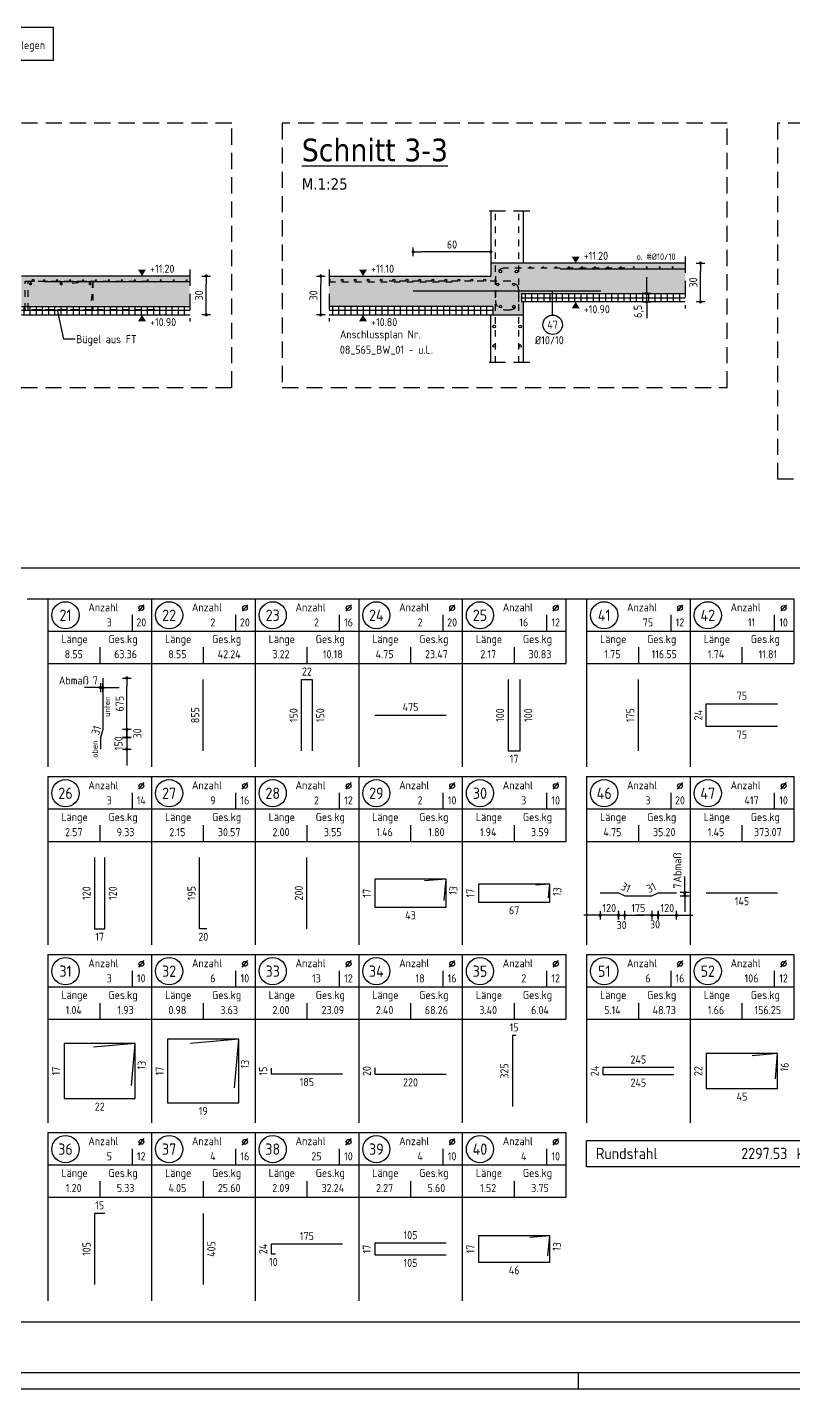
# Model space of a CAD drawing. Extents: x -10 to 101, y -7 to 49.
# Drawn here: x 12.94 to 24.78, y 0 to 21.04 of the extents above; entities that cross this region are included whole.
import ezdxf
from ezdxf.enums import TextEntityAlignment as Align

# ---------------------------------------------------------------- set-up
doc = ezdxf.new("R2010")
doc.units = 0
doc.header["$LTSCALE"] = 0.5
for name, pattern in [('AUSGEZOGEN', [1000.01, 1000, 0.01]), ('DASHED', [0.75, 0.5, -0.25]), ('DOT', [0.175, 0.05, -0.125]), ('HIDDEN2', [0.187, 0.125, -0.062]), ('STRICHLINIE', [0.75, 0.5, -0.25])]:
    doc.linetypes.add(name, pattern=pattern)
for name, color, linetype in [('AFU', 7, 'Continuous'), ('BETON', 7, 'Continuous'), ('DETAIL', 7, 'Continuous'), ('grau_mittel', 7, 'Continuous'), ('Halbfertigteile', 7, 'Continuous'), ('HILFE', 7, 'Continuous'), ('koten', 7, 'Continuous'), ('MASSE', 7, 'Continuous'), ('RAHMEN', 7, 'Continuous'), ('RND', 7, 'Continuous'), ('RND_BILD', 7, 'Continuous'), ('TEXT', 7, 'Continuous')]:
    doc.layers.add(name, color=color, linetype=linetype)
doc.layers.add('NOPLOT', color=7, linetype='Continuous', plot=False)
doc.styles.add('helv', font='tahoma.ttf')
doc.styles.add('txt', font='isocp.shx')
doc.linetypes.add('AFU_50K', pattern='A,0.15,["/",Standard,S=0.2,R=0,X=-0.01,Y=-0.1],0.07,["/",Standard,S=0.2,R=0,X=-0.01,Y=-0.1],0.15', length=0.37)
doc.dimstyles.new('DOT_I', dxfattribs={"dimscale": 0.5, "dimtxt": 0.25, "dimasz": 0.25, "dimexe": 0.1, "dimexo": 0.3, "dimgap": 0.1, "dimtad": 1, "dimdec": 3, "dimzin": 3, "dimtxsty": 'txt', "dimblk": 'DOT', "dimblk1": 'DOT', "dimblk2": 'DOT', "dimsah": 1, "dimcen": 0.1, "dimse1": 1, "dimse2": 1, "dimazin": 0, "dimtfac": 1, "dimtdec": 4, "dimtix": 1, "dimtmove": 2, "dimatfit": 3, "dimfxl": 0, "dimtvp": 1, "dimtolj": 1, "dimtzin": 0, "dimarcsym": 0})

# ---------------------------------------------------------------- blocks, each defined once
blk = doc.blocks.new('DINA0')
at = {"layer": 'RAHMEN', "color": 5}
blk.add_line((2, 0.5), (118.4, 0.5), dxfattribs=at)
at = {"layer": 'RAHMEN', "color": 7}
blk.add_line((42.9, 0.5), (42.9, 0), dxfattribs=at)
at = {"layer": 'RAHMEN'}
blk.add_line((0, 0), (118.9, 0), dxfattribs=at)
blk = doc.blocks.new('DOT')
at = {"layer": 'MASSE', "color": 7, "linetype": 'Continuous'}
for p, q in [((0, 0), (-1, 0)), ((0, 0.54), (0, -0.54))]:
    blk.add_line(p, q, dxfattribs=at)
at = {"layer": 'MASSE', "color": 7, "linetype": 'Continuous', "const_width": 0.2}
blk.add_lwpolyline([(-0.1, 0, 1), (0.1, 0, 1)], format="xyb", close=True, dxfattribs=at)
blk = doc.blocks.new('*D145')
at = {"layer": 'Defpoints', "color": 0, "linetype": 'AUSGEZOGEN', "transparency": 16777216}
for p in [(15.706, 17.196), (15.706, 17.196), (15.706, 16.596)]:
    blk.add_point(p, dxfattribs=at)
at = {"layer": 'MASSE', "color": 0, "linetype": 'AUSGEZOGEN', "lineweight": -2, "transparency": 16777216}
blk.add_line((15.706, 16.721), (15.706, 17.071), dxfattribs=at)
at = {"layer": 'MASSE', "color": 0, "linetype": 'AUSGEZOGEN', "lineweight": -2, "transparency": 16777216, "xscale": 0.125, "yscale": 0.125, "zscale": 0.125}
for p, rotation in [((15.706, 17.196), 90), ((15.706, 16.596), 270)]:
    blk.add_blockref('DOT', p, dxfattribs=dict(at, rotation=rotation))
at = {"layer": 'MASSE', "color": 0, "linetype": 'AUSGEZOGEN', "transparency": 16777216, "insert": (15.594, 16.896), "char_height": 0.125, "attachment_point": 5, "rotation": 90, "style": 'txt'}
blk.add_mtext('\\A1;30', dxfattribs=at)
blk = doc.blocks.new('okrd_u')
at = {"layer": 'koten', "color": 7, "linetype": 'Continuous'}
blk.add_solid([(-0.125, -0.202), (0.125, -0.202), (0, 0)], dxfattribs=at)
at = {"layer": 'koten', "style": 'txt'}
blk.add_attdef('OKRD', (0.25, -0.35), '', height=0.25, dxfattribs=at)
blk = doc.blocks.new('okrd_o')
at = {"layer": 'koten', "color": 7, "linetype": 'Continuous'}
blk.add_solid([(-0.125, 0.202), (0.125, 0.202), (0, 0)], dxfattribs=at)
at = {"layer": 'koten', "style": 'txt'}
blk.add_attdef('OKRD', (0.25, 0.1), '', height=0.25, dxfattribs=at)
blk = doc.blocks.new('*D147')
at = {"layer": 'Defpoints', "color": 0, "linetype": 'AUSGEZOGEN', "transparency": 16777216}
for p in [(17.474, 17.196), (17.474, 17.196), (17.474, 16.596)]:
    blk.add_point(p, dxfattribs=at)
at = {"layer": 'MASSE', "color": 0, "linetype": 'AUSGEZOGEN', "lineweight": -2, "transparency": 16777216}
blk.add_line((17.474, 16.721), (17.474, 17.071), dxfattribs=at)
at = {"layer": 'MASSE', "color": 0, "linetype": 'AUSGEZOGEN', "lineweight": -2, "transparency": 16777216, "xscale": 0.125, "yscale": 0.125, "zscale": 0.125}
for p, rotation in [((17.474, 17.196), 90), ((17.474, 16.596), 270)]:
    blk.add_blockref('DOT', p, dxfattribs=dict(at, rotation=rotation))
at = {"layer": 'MASSE', "color": 0, "linetype": 'AUSGEZOGEN', "transparency": 16777216, "insert": (17.361, 16.896), "char_height": 0.125, "attachment_point": 5, "rotation": 90, "style": 'txt'}
blk.add_mtext('\\A1;30', dxfattribs=at)
blk = doc.blocks.new('*D148')
at = {"layer": 'Defpoints', "color": 0, "linetype": 'AUSGEZOGEN', "transparency": 16777216}
for p in [(23.338, 17.396), (23.338, 17.396), (23.338, 16.796)]:
    blk.add_point(p, dxfattribs=at)
at = {"layer": 'MASSE', "color": 0, "linetype": 'AUSGEZOGEN', "lineweight": -2, "transparency": 16777216}
blk.add_line((23.338, 16.921), (23.338, 17.271), dxfattribs=at)
at = {"layer": 'MASSE', "color": 0, "linetype": 'AUSGEZOGEN', "lineweight": -2, "transparency": 16777216, "xscale": 0.125, "yscale": 0.125, "zscale": 0.125}
for p, rotation in [((23.338, 17.396), 90), ((23.338, 16.796), 270)]:
    blk.add_blockref('DOT', p, dxfattribs=dict(at, rotation=rotation))
at = {"layer": 'MASSE', "color": 0, "linetype": 'AUSGEZOGEN', "transparency": 16777216, "insert": (23.226, 17.096), "char_height": 0.125, "attachment_point": 5, "rotation": 90, "style": 'txt'}
blk.add_mtext('\\A1;30', dxfattribs=at)
blk = doc.blocks.new('*D159')
at = {"layer": 'Defpoints', "color": 0, "linetype": 'AUSGEZOGEN', "transparency": 16777216}
for p in [(22.507, 16.926), (22.507, 16.926), (22.507, 16.796)]:
    blk.add_point(p, dxfattribs=at)
at = {"layer": 'MASSE', "color": 0, "linetype": 'AUSGEZOGEN', "lineweight": -2, "transparency": 16777216}
for p, q in [((22.507, 17.051), (22.507, 17.176)), ((22.507, 16.796), (22.507, 16.926)), ((22.507, 16.671), (22.507, 16.546))]:
    blk.add_line(p, q, dxfattribs=at)
at = {"layer": 'MASSE', "color": 0, "linetype": 'AUSGEZOGEN', "lineweight": -2, "transparency": 16777216, "xscale": 0.125, "yscale": 0.125, "zscale": 0.125}
for p, rotation in [((22.507, 16.926), 270), ((22.507, 16.796), 90)]:
    blk.add_blockref('DOT', p, dxfattribs=dict(at, rotation=rotation))
at = {"layer": 'MASSE', "color": 0, "linetype": 'AUSGEZOGEN', "transparency": 16777216, "insert": (22.385, 16.649), "char_height": 0.125, "attachment_point": 5, "rotation": 90, "style": 'txt'}
blk.add_mtext('\\A1;6,5', dxfattribs=at)
blk = doc.blocks.new('*D173')
at = {"layer": 'Defpoints', "color": 0, "linetype": 'AUSGEZOGEN', "transparency": 16777216}
for p in [(18.901, 17.57), (18.901, 17.57), (20.101, 17.57)]:
    blk.add_point(p, dxfattribs=at)
at = {"layer": 'MASSE', "color": 0, "linetype": 'AUSGEZOGEN', "lineweight": -2, "transparency": 16777216}
blk.add_line((19.976, 17.57), (19.026, 17.57), dxfattribs=at)
at = {"layer": 'MASSE', "color": 0, "linetype": 'AUSGEZOGEN', "lineweight": -2, "transparency": 16777216, "xscale": 0.125, "yscale": 0.125, "zscale": 0.125, "rotation": 180}
blk.add_blockref('DOT', (18.901, 17.57), dxfattribs=at)
at = {"layer": 'MASSE', "color": 0, "linetype": 'AUSGEZOGEN', "lineweight": -2, "transparency": 16777216, "xscale": 0.125, "yscale": 0.125, "zscale": 0.125}
blk.add_blockref('DOT', (20.101, 17.57), dxfattribs=at)
at = {"layer": 'MASSE', "color": 0, "linetype": 'AUSGEZOGEN', "transparency": 16777216, "insert": (19.501, 17.683), "char_height": 0.125, "attachment_point": 5, "style": 'txt'}
blk.add_mtext('\\A1;60', dxfattribs=at)
blk = doc.blocks.new('RND_HIN')
at = {"layer": 'RND', "color": 7, "linetype": 'Continuous'}
blk.add_circle((0, 0), 0.3, dxfattribs=at)
at = {"layer": 'RND', "color": 7, "linetype": 'Continuous', "style": 'txt'}
blk.add_attdef('POSI', text='', height=0.25, dxfattribs=at).set_placement((0, 0), align=Align.MIDDLE)
blk = doc.blocks.new('RND_LIS2')
at = {"layer": 'RND', "color": 3, "linetype": 'Continuous'}
for p, q in [((0, 0), (0, -5.2)), ((0, 0), (3.2, 0)), ((3.2, 0), (3.2, -2)), ((2.6, -0.503), (2.6, -1)), ((0, -1), (3.2, -1)), ((1.6, -1.503), (1.6, -2)), ((0, -2), (3.2, -2))]:
    blk.add_line(p, q, dxfattribs=at)
at = {"layer": 'RND', "color": 7, "linetype": 'Continuous'}
blk.add_line((2.805, -0.39), (2.973, -0.186), dxfattribs=at)
at = {"layer": 'RND', "color": 1, "linetype": 'Continuous'}
blk.add_circle((0.545, -0.513), 0.42, dxfattribs=at)
at = {"layer": 'RND', "color": 7, "linetype": 'Continuous'}
blk.add_circle((2.889, -0.288), 0.075, dxfattribs=at)
at = {"layer": 'RND', "color": 7, "linetype": 'Continuous', "style": 'txt'}
for s, p in [('Anzahl', (1.249, -0.391)), ('Länge', (0.42, -1.373)), ('Ges.kg', (1.872, -1.373))]:
    blk.add_text(s, height=0.25, dxfattribs=at).set_placement(p)
at = {"layer": 'RND', "color": 1, "linetype": 'Continuous', "style": 'txt'}
blk.add_attdef('POS1', text='', height=0.35, dxfattribs=at).set_placement((0.545, -0.513), align=Align.MIDDLE)
at = {"layer": 'RND', "color": 7, "linetype": 'Continuous', "style": 'txt'}
for tag, p in [('STK1', (1.897, -0.859)), ('DS1', (2.885, -0.859)), ('LANG1', (0.8, -1.841)), ('GEW', (2.4, -1.841))]:
    blk.add_attdef(tag, text='', height=0.25, dxfattribs=at).set_placement(p, align=Align.CENTER)
blk = doc.blocks.new('*D176')
at = {"layer": 'Defpoints', "color": 0, "linetype": 'AUSGEZOGEN', "transparency": 16777216}
for p in [(14.074, 10.835), (14.074, 10.835), (14.111, 10.835)]:
    blk.add_point(p, dxfattribs=at)
at = {"layer": 'MASSE', "color": 0, "linetype": 'AUSGEZOGEN', "lineweight": -2, "transparency": 16777216}
for p, q in [((13.949, 10.835), (13.824, 10.835)), ((14.111, 10.835), (14.074, 10.835)), ((14.236, 10.835), (14.361, 10.835))]:
    blk.add_line(p, q, dxfattribs=at)
at = {"layer": 'MASSE', "color": 0, "linetype": 'AUSGEZOGEN', "lineweight": -2, "transparency": 16777216, "xscale": 0.125, "yscale": 0.125, "zscale": 0.125}
blk.add_blockref('DOT', (14.074, 10.835), dxfattribs=at)
at = {"layer": 'MASSE', "color": 0, "linetype": 'AUSGEZOGEN', "lineweight": -2, "transparency": 16777216, "xscale": 0.125, "yscale": 0.125, "zscale": 0.125, "rotation": 180}
blk.add_blockref('DOT', (14.111, 10.835), dxfattribs=at)
at = {"layer": 'MASSE', "color": 0, "linetype": 'AUSGEZOGEN', "transparency": 16777216, "insert": (13.993, 10.947), "char_height": 0.125, "attachment_point": 5, "style": 'txt'}
blk.add_mtext('\\A1;7', dxfattribs=at)
blk = doc.blocks.new('*D177')
at = {"layer": 'Defpoints', "color": 0, "linetype": 'AUSGEZOGEN', "transparency": 16777216}
for p in [(14.481, 10.984), (14.481, 10.984), (14.481, 10.19)]:
    blk.add_point(p, dxfattribs=at)
at = {"layer": 'MASSE', "color": 0, "linetype": 'AUSGEZOGEN', "lineweight": -2, "transparency": 16777216}
blk.add_line((14.481, 10.315), (14.481, 10.859), dxfattribs=at)
at = {"layer": 'MASSE', "color": 0, "linetype": 'AUSGEZOGEN', "lineweight": -2, "transparency": 16777216, "xscale": 0.125, "yscale": 0.125, "zscale": 0.125}
for p, rotation in [((14.481, 10.984), 90), ((14.481, 10.19), 270)]:
    blk.add_blockref('DOT', p, dxfattribs=dict(at, rotation=rotation))
at = {"layer": 'MASSE', "color": 0, "linetype": 'AUSGEZOGEN', "transparency": 16777216, "insert": (14.368, 10.587), "char_height": 0.125, "attachment_point": 5, "rotation": 90, "style": 'txt'}
blk.add_mtext('\\A1;675', dxfattribs=at)
blk = doc.blocks.new('*D178')
at = {"layer": 'Defpoints', "color": 0, "linetype": 'AUSGEZOGEN', "transparency": 16777216}
for p in [(14.481, 10.19), (14.481, 10.066), (14.481, 10.066)]:
    blk.add_point(p, dxfattribs=at)
at = {"layer": 'MASSE', "color": 0, "linetype": 'AUSGEZOGEN', "lineweight": -2, "transparency": 16777216}
for p, q in [((14.481, 10.315), (14.481, 10.44)), ((14.481, 10.19), (14.481, 10.066)), ((14.481, 9.941), (14.481, 9.816))]:
    blk.add_line(p, q, dxfattribs=at)
at = {"layer": 'MASSE', "color": 0, "linetype": 'AUSGEZOGEN', "lineweight": -2, "transparency": 16777216, "xscale": 0.125, "yscale": 0.125, "zscale": 0.125}
for p, rotation in [((14.481, 10.19), 270), ((14.481, 10.066), 90)]:
    blk.add_blockref('DOT', p, dxfattribs=dict(at, rotation=rotation))
at = {"layer": 'MASSE', "color": 0, "linetype": 'AUSGEZOGEN', "transparency": 16777216, "insert": (14.641, 10.128), "char_height": 0.125, "attachment_point": 5, "rotation": 90, "style": 'txt'}
blk.add_mtext('\\A1;30', dxfattribs=at)
blk = doc.blocks.new('*D179')
at = {"layer": 'Defpoints', "color": 0, "linetype": 'AUSGEZOGEN', "transparency": 16777216}
for p in [(14.481, 10.066), (14.481, 9.884), (14.481, 9.884)]:
    blk.add_point(p, dxfattribs=at)
at = {"layer": 'MASSE', "color": 0, "linetype": 'AUSGEZOGEN', "lineweight": -2, "transparency": 16777216}
for p, q in [((14.481, 10.191), (14.481, 10.316)), ((14.481, 10.066), (14.481, 9.884)), ((14.481, 9.759), (14.481, 9.634))]:
    blk.add_line(p, q, dxfattribs=at)
at = {"layer": 'MASSE', "color": 0, "linetype": 'AUSGEZOGEN', "lineweight": -2, "transparency": 16777216, "xscale": 0.125, "yscale": 0.125, "zscale": 0.125}
for p, rotation in [((14.481, 10.066), 270), ((14.481, 9.884), 90)]:
    blk.add_blockref('DOT', p, dxfattribs=dict(at, rotation=rotation))
at = {"layer": 'MASSE', "color": 0, "linetype": 'AUSGEZOGEN', "transparency": 16777216, "insert": (14.351, 9.975), "char_height": 0.125, "attachment_point": 5, "rotation": 90, "style": 'txt'}
blk.add_mtext('\\A1;150', dxfattribs=at)
blk = doc.blocks.new('*D184')
at = {"layer": 'Defpoints', "color": 0, "linetype": 'AUSGEZOGEN', "transparency": 16777216}
for p in [(21.788, 7.317), (21.788, 7.317), (22.071, 7.317)]:
    blk.add_point(p, dxfattribs=at)
at = {"layer": 'MASSE', "color": 0, "linetype": 'AUSGEZOGEN', "lineweight": -2, "transparency": 16777216}
for p, q in [((21.663, 7.317), (21.538, 7.317)), ((22.071, 7.317), (21.788, 7.317)), ((22.196, 7.317), (22.321, 7.317))]:
    blk.add_line(p, q, dxfattribs=at)
at = {"layer": 'MASSE', "color": 0, "linetype": 'AUSGEZOGEN', "lineweight": -2, "transparency": 16777216, "xscale": 0.125, "yscale": 0.125, "zscale": 0.125}
blk.add_blockref('DOT', (21.788, 7.317), dxfattribs=at)
at = {"layer": 'MASSE', "color": 0, "linetype": 'AUSGEZOGEN', "lineweight": -2, "transparency": 16777216, "xscale": 0.125, "yscale": 0.125, "zscale": 0.125, "rotation": 180}
blk.add_blockref('DOT', (22.071, 7.317), dxfattribs=at)
at = {"layer": 'MASSE', "color": 0, "linetype": 'AUSGEZOGEN', "transparency": 16777216, "insert": (21.93, 7.429), "char_height": 0.125, "attachment_point": 5, "style": 'txt'}
blk.add_mtext('\\A1;120', dxfattribs=at)
blk = doc.blocks.new('*D185')
at = {"layer": 'Defpoints', "color": 0, "linetype": 'AUSGEZOGEN', "transparency": 16777216}
for p in [(22.071, 7.317), (22.168, 7.317), (22.168, 7.317)]:
    blk.add_point(p, dxfattribs=at)
at = {"layer": 'MASSE', "color": 0, "linetype": 'AUSGEZOGEN', "lineweight": -2, "transparency": 16777216}
for p, q in [((21.946, 7.317), (21.821, 7.317)), ((22.071, 7.317), (22.168, 7.317)), ((22.293, 7.317), (22.418, 7.317))]:
    blk.add_line(p, q, dxfattribs=at)
at = {"layer": 'MASSE', "color": 0, "linetype": 'AUSGEZOGEN', "lineweight": -2, "transparency": 16777216, "xscale": 0.125, "yscale": 0.125, "zscale": 0.125}
blk.add_blockref('DOT', (22.071, 7.317), dxfattribs=at)
at = {"layer": 'MASSE', "color": 0, "linetype": 'AUSGEZOGEN', "lineweight": -2, "transparency": 16777216, "xscale": 0.125, "yscale": 0.125, "zscale": 0.125, "rotation": 180}
blk.add_blockref('DOT', (22.168, 7.317), dxfattribs=at)
at = {"layer": 'MASSE', "color": 0, "linetype": 'AUSGEZOGEN', "transparency": 16777216, "insert": (22.12, 7.165), "char_height": 0.125, "attachment_point": 5, "style": 'txt'}
blk.add_mtext('\\A1;30', dxfattribs=at)
blk = doc.blocks.new('*D186')
at = {"layer": 'Defpoints', "color": 0, "linetype": 'AUSGEZOGEN', "transparency": 16777216}
for p in [(22.168, 7.317), (22.588, 7.317), (22.588, 7.317)]:
    blk.add_point(p, dxfattribs=at)
at = {"layer": 'MASSE', "color": 0, "linetype": 'AUSGEZOGEN', "lineweight": -2, "transparency": 16777216}
blk.add_line((22.293, 7.317), (22.463, 7.317), dxfattribs=at)
at = {"layer": 'MASSE', "color": 0, "linetype": 'AUSGEZOGEN', "lineweight": -2, "transparency": 16777216, "xscale": 0.125, "yscale": 0.125, "zscale": 0.125, "rotation": 180}
blk.add_blockref('DOT', (22.168, 7.317), dxfattribs=at)
at = {"layer": 'MASSE', "color": 0, "linetype": 'AUSGEZOGEN', "lineweight": -2, "transparency": 16777216, "xscale": 0.125, "yscale": 0.125, "zscale": 0.125}
blk.add_blockref('DOT', (22.588, 7.317), dxfattribs=at)
at = {"layer": 'MASSE', "color": 0, "linetype": 'AUSGEZOGEN', "transparency": 16777216, "insert": (22.378, 7.429), "char_height": 0.125, "attachment_point": 5, "style": 'txt'}
blk.add_mtext('\\A1;175', dxfattribs=at)
blk = doc.blocks.new('*D187')
at = {"layer": 'Defpoints', "color": 0, "linetype": 'AUSGEZOGEN', "transparency": 16777216}
for p in [(22.588, 7.317), (22.684, 7.317), (22.684, 7.317)]:
    blk.add_point(p, dxfattribs=at)
at = {"layer": 'MASSE', "color": 0, "linetype": 'AUSGEZOGEN', "lineweight": -2, "transparency": 16777216}
for p, q in [((22.463, 7.317), (22.338, 7.317)), ((22.588, 7.317), (22.684, 7.317)), ((22.809, 7.317), (22.934, 7.317))]:
    blk.add_line(p, q, dxfattribs=at)
at = {"layer": 'MASSE', "color": 0, "linetype": 'AUSGEZOGEN', "lineweight": -2, "transparency": 16777216, "xscale": 0.125, "yscale": 0.125, "zscale": 0.125}
blk.add_blockref('DOT', (22.588, 7.317), dxfattribs=at)
at = {"layer": 'MASSE', "color": 0, "linetype": 'AUSGEZOGEN', "lineweight": -2, "transparency": 16777216, "xscale": 0.125, "yscale": 0.125, "zscale": 0.125, "rotation": 180}
blk.add_blockref('DOT', (22.684, 7.317), dxfattribs=at)
at = {"layer": 'MASSE', "color": 0, "linetype": 'AUSGEZOGEN', "transparency": 16777216, "insert": (22.636, 7.177), "char_height": 0.125, "attachment_point": 5, "style": 'txt'}
blk.add_mtext('\\A1;30', dxfattribs=at)
blk = doc.blocks.new('*D188')
at = {"layer": 'Defpoints', "color": 0, "linetype": 'AUSGEZOGEN', "transparency": 16777216}
for p in [(22.684, 7.317), (22.968, 7.317), (22.968, 7.317)]:
    blk.add_point(p, dxfattribs=at)
at = {"layer": 'MASSE', "color": 0, "linetype": 'AUSGEZOGEN', "lineweight": -2, "transparency": 16777216}
for p, q in [((22.559, 7.317), (22.434, 7.317)), ((22.684, 7.317), (22.968, 7.317)), ((23.093, 7.317), (23.218, 7.317))]:
    blk.add_line(p, q, dxfattribs=at)
at = {"layer": 'MASSE', "color": 0, "linetype": 'AUSGEZOGEN', "lineweight": -2, "transparency": 16777216, "xscale": 0.125, "yscale": 0.125, "zscale": 0.125}
blk.add_blockref('DOT', (22.684, 7.317), dxfattribs=at)
at = {"layer": 'MASSE', "color": 0, "linetype": 'AUSGEZOGEN', "lineweight": -2, "transparency": 16777216, "xscale": 0.125, "yscale": 0.125, "zscale": 0.125, "rotation": 180}
blk.add_blockref('DOT', (22.968, 7.317), dxfattribs=at)
at = {"layer": 'MASSE', "color": 0, "linetype": 'AUSGEZOGEN', "transparency": 16777216, "insert": (22.826, 7.429), "char_height": 0.125, "attachment_point": 5, "style": 'txt'}
blk.add_mtext('\\A1;120', dxfattribs=at)
blk = doc.blocks.new('*D189')
at = {"layer": 'Defpoints', "color": 0, "linetype": 'AUSGEZOGEN', "transparency": 16777216}
for p in [(23.094, 7.667), (23.094, 7.619), (23.094, 7.619)]:
    blk.add_point(p, dxfattribs=at)
at = {"layer": 'MASSE', "color": 0, "linetype": 'AUSGEZOGEN', "lineweight": -2, "transparency": 16777216}
for p, q in [((23.094, 7.792), (23.094, 7.917)), ((23.094, 7.667), (23.094, 7.619)), ((23.094, 7.494), (23.094, 7.369))]:
    blk.add_line(p, q, dxfattribs=at)
at = {"layer": 'MASSE', "color": 0, "linetype": 'AUSGEZOGEN', "lineweight": -2, "transparency": 16777216, "xscale": 0.125, "yscale": 0.125, "zscale": 0.125}
for p, rotation in [((23.094, 7.667), 270), ((23.094, 7.619), 90)]:
    blk.add_blockref('DOT', p, dxfattribs=dict(at, rotation=rotation))
at = {"layer": 'MASSE', "color": 0, "linetype": 'AUSGEZOGEN', "transparency": 16777216, "insert": (22.982, 7.768), "char_height": 0.125, "attachment_point": 5, "rotation": 90, "style": 'txt'}
blk.add_mtext('\\A1;7', dxfattribs=at)
blk = doc.blocks.new('RND_SUM')
at = {"layer": 'RND', "color": 5, "linetype": 'Continuous'}
for p, q in [((0, 0), (0, 0.8)), ((11, 0.8), (0, 0.8)), ((11, 0.8), (11, 0)), ((11, 0), (0, 0))]:
    blk.add_line(p, q, dxfattribs=at)
at = {"layer": 'RND', "color": 1, "linetype": 'Continuous', "style": 'txt'}
for s, p in [('Rundstahl', (0.292, 0.235)), ('kg', (6.483, 0.235))]:
    blk.add_text(s, height=0.35, dxfattribs=at).set_placement(p)
blk.add_text('x liefern', height=0.35, dxfattribs=at).set_placement((10.784, 0.235), align=Align.RIGHT)
for tag, p in [('RND-S', (6.203, 0.235)), ('RND-Z', (8.59, 0.235))]:
    blk.add_attdef(tag, text='', height=0.35, dxfattribs=at).set_placement(p, align=Align.RIGHT)

msp = doc.modelspace()

# ---------------------------------------------------------------- hatches: boundary and pattern name
at = {"layer": 'grau_mittel'}
msp.add_hatch(color=61, dxfattribs=at).paths.add_polyline_path([(20.5713, 16.9256), (23.1013, 16.9256), (23.1013, 17.3956), (20.1013, 17.3956), (20.1013, 17.1956), (17.6013, 17.1956), (17.6013, 16.7256), (20.1313, 16.7256), (20.1313, 16.5956), (20.6013, 16.5956), (20.6013, 16.7956), (20.5713, 16.7956)])
h = msp.add_hatch(color=61, dxfattribs=at)
h.paths.add_polyline_path([(9.1504, 16.7256), (9.1504, 16.5956), (11.5904, 16.5956), (11.5904, 17.1956), (8.0904, 17.1956), (8.0904, 16.7256)])
h.paths.add_polyline_path([(12.8504, 16.7256), (15.4504, 16.7256), (15.4504, 17.1956), (12.8504, 17.1956)])
at = {"layer": 'Halbfertigteile', "linetype": 'AUSGEZOGEN', "transparency": 33554687}
h = msp.add_hatch(dxfattribs=at)
h.set_pattern_fill('ANSI37', color=171, scale=0.03, angle=135, style=0)
h.set_pattern_definition([(180, (-2.41346, 1e-14), (-7e-18, -0.09525), []), (270, (-2.41346, 1e-14), (0.09525, -2e-17), [])])
h.paths.add_polyline_path([(23.1013, 16.9256), (20.5713, 16.9256), (20.5713, 16.7956), (23.1013, 16.7956)])
h = msp.add_hatch(dxfattribs=at)
h.set_pattern_fill('ANSI37', color=171, scale=0.03, angle=135, style=0)
h.set_pattern_definition([(180, (-6.15648, 1e-14), (-7e-18, -0.09525), []), (270, (-6.15648, 1e-14), (0.09525, -2e-17), [])])
h.paths.add_polyline_path([(15.4504, 16.7256), (12.8504, 16.7256), (12.8504, 16.5956), (15.4504, 16.5956)])
h.paths.add_polyline_path([(9.1504, 16.5956), (9.1504, 16.7256), (8.0904, 16.7256), (8.0904, 16.5956)])
h = msp.add_hatch(dxfattribs=at)
h.set_pattern_fill('ANSI37', color=171, scale=0.03, angle=135, style=0)
h.set_pattern_definition([(180, (9.27609, 1e-14), (-7e-18, -0.09525), []), (270, (9.27609, 1e-14), (0.09525, -2e-17), [])])
h.paths.add_polyline_path([(20.1313, 16.7256), (17.6013, 16.7256), (17.6013, 16.5956), (20.1313, 16.5956)])

# ---------------------------------------------------------------- linework, layer by layer
at = {"layer": 'AFU', "color": 8, "linetype": 'AFU_50K'}
for p, q in [((20.6013, 17.3956), (20.1013, 17.3956)), ((20.1313, 16.5956), (20.6013, 16.5956))]:
    msp.add_line(p, q, dxfattribs=at)
at = {"layer": 'BETON', "color": 6, "linetype": 'AUSGEZOGEN'}
for p, q in [((20.1013, 18.1969), (20.1013, 17.1956)), ((20.6013, 18.1969), (20.6013, 17.3956)), ((23.1013, 17.3956), (20.6013, 17.3956)), ((15.4504, 17.1956), (12.8504, 17.1956)), ((17.6013, 17.1956), (20.1013, 17.1956)), ((20.5713, 16.9256), (23.1013, 16.9256)), ((20.5713, 16.9256), (20.5713, 16.7956)), ((12.8504, 16.7256), (15.4504, 16.7256)), ((20.1313, 16.7256), (17.6013, 16.7256)), ((20.1313, 16.7256), (20.1313, 16.5956)), ((23.1013, 16.7956), (20.5713, 16.7956)), ((20.6013, 16.7956), (20.6013, 15.8594)), ((12.8504, 16.5956), (15.4517, 16.5956)), ((17.6013, 16.5956), (20.1313, 16.5956)), ((20.1013, 15.8594), (20.1013, 16.5956))]:
    msp.add_line(p, q, dxfattribs=at)
at = {"layer": 'DETAIL', "color": 102, "linetype": 'STRICHLINIE'}
for points in [[(7.5973, 19.5574), (7.5973, 15.4739), (16.101, 15.4739), (16.101, 19.5574)], [(16.8781, 19.5574), (16.8781, 15.4739), (23.7486, 15.4739), (23.7486, 19.5574)], [(24.5257, 19.5574), (24.5257, 14.0599), (29.0654, 14.0599), (29.0654, 19.5574)]]:
    msp.add_lwpolyline(points, close=True, dxfattribs=at)
at = {"layer": 'HILFE', "color": 102, "linetype": 'DASHED'}
for p, q in [((20.7013, 18.1969), (20.0013, 18.1969)), ((23.1013, 17.4956), (23.1013, 16.6956)), ((15.4504, 17.2956), (15.4504, 16.4956)), ((17.6013, 17.2956), (17.6013, 16.4956)), ((20.7013, 15.8594), (20.0013, 15.8594))]:
    msp.add_line(p, q, dxfattribs=at)
at = {"layer": 'HILFE', "color": 102, "linetype": 'AUSGEZOGEN'}
for p, q in [((13.5071, 16.2181), (13.406, 16.6756)), ((13.6795, 16.2181), (13.5071, 16.2181))]:
    msp.add_line(p, q, dxfattribs=at)
msp.add_lwpolyline([(10.3965, 21.0408), (13.3417, 21.0408), (13.3417, 20.5247), (10.3965, 20.5247)], close=True, dxfattribs=at)
at = {"layer": 'NOPLOT', "color": 191, "linetype": 'AUSGEZOGEN'}
for p, q in [((12.9414, 12.2098), (13.2597, 12.2098)), ((21.2597, 12.2098), (21.578, 12.2098))]:
    msp.add_line(p, q, dxfattribs=at)
at = {"layer": 'RND', "color": 102, "linetype": 'AUSGEZOGEN'}
msp.add_line((21.0545, 16.5934), (21.0545, 16.9597), dxfattribs=at)
at = {"layer": 'RND', "color": 1, "linetype": 'HIDDEN2'}
for points in [[(20.1713, 15.8594), (20.1713, 18.1969)], [(20.5313, 15.8594), (20.5313, 18.1969)]]:
    msp.add_lwpolyline(points, dxfattribs=at)
at = {"layer": 'RND', "color": 7, "linetype": 'HIDDEN2'}
msp.add_lwpolyline([(22.1713, 17.3156), (20.3113, 17.3156, 0.4142136), (20.1713, 17.1756), (20.1713, 16.8156, 0.4142136), (20.3113, 16.6756), (20.3913, 16.6756, 0.4142136), (20.5313, 16.8156), (20.5313, 16.9756, 0.4142136), (20.3913, 17.1156), (18.5313, 17.1156)], format="xyb", dxfattribs=at)
at = {"layer": 'RND', "color": 7, "linetype": 'AUSGEZOGEN'}
for points, const_width in [([(20.7, 17.3316, 1), (20.716, 17.3316, 1)], 0.016), ([(20.9, 17.3316, 1), (20.916, 17.3316, 1)], 0.016), ([(21.1, 17.3316, 1), (21.116, 17.3316, 1)], 0.016), ([(21.3, 17.3316, 1), (21.316, 17.3316, 1)], 0.016), ([(21.5, 17.3316, 1), (21.516, 17.3316, 1)], 0.016), ([(21.7, 17.3316, 1), (21.716, 17.3316, 1)], 0.016), ([(21.9, 17.3316, 1), (21.916, 17.3316, 1)], 0.016), ([(22.1, 17.3316, 1), (22.116, 17.3316, 1)], 0.016), ([(22.3, 17.3316, 1), (22.316, 17.3316, 1)], 0.016), ([(22.5, 17.3316, 1), (22.516, 17.3316, 1)], 0.016), ([(22.7, 17.3316, 1), (22.716, 17.3316, 1)], 0.016), ([(22.9, 17.3316, 1), (22.916, 17.3316, 1)], 0.016), ([(12.9803, 17.0765, 1), (13.0053, 17.0765, 1)], 0.025), ([(13.1948, 17.1316, 1), (13.2108, 17.1316, 1)], 0.016), ([(13.3948, 17.1316, 1), (13.4108, 17.1316, 1)], 0.016), ([(13.4518, 17.0765, 1), (13.4768, 17.0765, 1)], 0.025), ([(13.5948, 17.1316, 1), (13.6108, 17.1316, 1)], 0.016), ([(13.7948, 17.1316, 1), (13.8108, 17.1316, 1)], 0.016), ([(13.8999, 17.0765, 1), (13.9249, 17.0765, 1)], 0.025), ([(13.9948, 17.1316, 1), (14.0108, 17.1316, 1)], 0.016), ([(14.1948, 17.1316, 1), (14.2108, 17.1316, 1)], 0.016), ([(14.3948, 17.1316, 1), (14.4108, 17.1316, 1)], 0.016), ([(14.5948, 17.1316, 1), (14.6108, 17.1316, 1)], 0.016), ([(14.7948, 17.1316, 1), (14.8108, 17.1316, 1)], 0.016), ([(14.9948, 17.1316, 1), (15.0108, 17.1316, 1)], 0.016), ([(15.1948, 17.1316, 1), (15.2108, 17.1316, 1)], 0.016), ([(15.3948, 17.1316, 1), (15.4108, 17.1316, 1)], 0.016)]:
    msp.add_lwpolyline(points, format="xyb", close=True, dxfattribs=dict(at, const_width=const_width))
at = {"layer": 'RND', "color": 1, "linetype": 'AUSGEZOGEN'}
for points in [[(21.1713, 17.3056), (23.1013, 17.3056)], [(15.4517, 17.1056), (13.2004, 17.1056)], [(21.8013, 16.9597), (18.9013, 16.9597)]]:
    msp.add_lwpolyline(points, dxfattribs=at)
at = {"layer": 'RND', "color": 102, "linetype": 'HIDDEN2'}
for points in [[(14.9104, 16.6756), (12.9104, 16.6756), (12.9104, 17.1156), (14.9104, 17.1156)], [(13.6356, 17.0877), (13.9544, 17.1156), (13.9544, 16.6756), (12.9544, 16.6756), (12.9544, 17.1156), (13.9544, 17.1156), (13.9265, 16.7969)]]:
    msp.add_lwpolyline(points, dxfattribs=at)
at = {"layer": 'RND', "color": 7, "linetype": 'HIDDEN2'}
msp.add_lwpolyline([(17.6013, 17.1056), (19.5313, 17.1056)], dxfattribs=at)
at = {"layer": 'RND', "color": 7, "linetype": 'AUSGEZOGEN'}
for centre, radius in [((20.2481, 17.265), 0.02), ((20.4965, 17.265), 0.02), ((13.0342, 17.1316), 0.016), ((17.8053, 17.1316), 0.016), ((18.0053, 17.1316), 0.016), ((18.2053, 17.1316), 0.016), ((18.4053, 17.1316), 0.016), ((18.6053, 17.1316), 0.016), ((18.8053, 17.1316), 0.016), ((19.0053, 17.1316), 0.016), ((19.2053, 17.1316), 0.016), ((19.4053, 17.1316), 0.016), ((19.6053, 17.1316), 0.016), ((19.8053, 17.1316), 0.016), ((20.0053, 17.1316), 0.016), ((20.2062, 17.0666), 0.02), ((20.4546, 17.0666), 0.02), ((20.2481, 16.7235), 0.02), ((20.4546, 16.7235), 0.02), ((20.1513, 16.4157), 0.02), ((20.5513, 16.4157), 0.02), ((20.1513, 16.1157), 0.02), ((20.5513, 16.1157), 0.02)]:
    msp.add_circle(centre, radius, dxfattribs=at)
msp.add_arc((17.6053, 17.1316), 0.016, 255.85968, 104.14032, dxfattribs=at)
at = {"layer": 'RND_BILD', "color": 1, "linetype": 'AUSGEZOGEN'}
for points in [[(14.1108, 10.9838), (14.1108, 10.1896), (14.0735, 10.066), (14.0735, 9.8838)], [(15.6597, 9.8598), (15.6597, 10.9598)], [(17.179, 9.8598), (17.179, 10.9598), (17.3404, 10.9598), (17.3404, 9.8598)], [(20.3662, 10.9598), (20.3662, 9.8598), (20.5532, 9.8598), (20.5532, 10.9598)], [(22.378, 9.8598), (22.378, 10.9598)], [(24.528, 10.2338), (23.428, 10.2338), (23.428, 10.5858), (24.528, 10.5858)], [(18.3097, 10.4098), (19.4097, 10.4098)], [(13.9818, 8.2098), (13.9818, 7.1098), (14.1376, 7.1098), (14.1376, 8.2098)], [(15.7161, 7.1098), (15.6033, 7.1098), (15.6033, 8.2098)], [(17.2597, 7.1098), (17.2597, 8.2098)], [(19.3807, 7.5459), (19.4097, 7.8772), (18.3097, 7.8772), (18.3097, 7.4423), (19.4097, 7.4423), (19.4097, 7.8772), (19.0784, 7.8482)], [(20.9911, 7.5867), (21.0097, 7.7993), (19.9097, 7.7993), (19.9097, 7.5202), (21.0097, 7.5202), (21.0097, 7.7993), (20.7971, 7.7807)], [(21.788, 7.6666), (22.0715, 7.6666), (22.1682, 7.6195), (22.5878, 7.6195), (22.6845, 7.6666), (22.968, 7.6666)], [(24.528, 7.6598), (23.428, 7.6598)], [(14.5531, 4.6872), (14.6097, 5.3348), (13.5097, 5.3348), (13.5097, 4.4848), (14.6097, 4.4848), (14.6097, 5.3348), (13.9622, 5.2781)], [(16.1441, 4.6521), (16.2097, 5.4019), (15.1097, 5.4019), (15.1097, 4.4177), (16.2097, 4.4177), (16.2097, 5.4019), (15.4599, 5.3363)], [(20.4851, 5.4598), (20.4343, 5.4598), (20.4343, 4.3598)], [(24.4939, 4.789), (24.528, 5.1787), (23.428, 5.1787), (23.428, 4.6409), (24.528, 4.6409), (24.528, 5.1787), (24.1384, 5.1446)], [(16.7097, 4.9544), (16.7097, 4.8652), (17.8097, 4.8652)], [(18.3097, 4.9598), (18.3097, 4.8598), (19.4097, 4.8598)], [(22.928, 4.9636), (21.828, 4.9636), (21.828, 4.8559), (22.928, 4.8559)], [(14.1383, 2.7098), (13.9811, 2.7098), (13.9811, 1.6098)], [(15.6597, 2.7098), (15.6597, 1.6098)], [(20.9826, 2.0533), (21.0097, 2.363), (19.9097, 2.363), (19.9097, 1.9565), (21.0097, 1.9565), (21.0097, 2.363), (20.7, 2.3359)], [(17.8097, 2.2352), (16.7097, 2.2352), (16.7097, 2.0843), (16.7726, 2.0843)], [(19.4097, 2.2488), (18.3097, 2.2488), (18.3097, 2.0707), (19.4097, 2.0707)]]:
    msp.add_lwpolyline(points, dxfattribs=at)
at = {"layer": 'TEXT', "color": 1, "linetype": 'AUSGEZOGEN'}
msp.add_lwpolyline([(4.5874, 12.6847), (30.0605, 12.6847), (30.0605, 1.0281), (4.5874, 1.0281)], close=True, dxfattribs=at)

# ---------------------------------------------------------------- block references
at = {"xscale": 0.5, "yscale": 0.5, "zscale": 0.5}
msp.add_blockref('DINA0', (0, 0), dxfattribs=at)
at = {"layer": 'koten', "color": 7, "linetype": 'AUSGEZOGEN', "xscale": 0.5, "yscale": 0.5, "zscale": 0.5}
for name, p, values in [('okrd_o', (21.4107, 17.3956), {'OKRD': '+11.20'}), ('okrd_o', (14.7135, 17.1956), {'OKRD': '+11.20'}), ('okrd_o', (18.1262, 17.1956), {'OKRD': '+11.10'}), ('okrd_u', (21.4107, 16.7956), {'OKRD': '+10.90'}), ('okrd_u', (14.7135, 16.5956), {'OKRD': '+10.90'}), ('okrd_u', (18.1262, 16.5956), {'OKRD': '+10.80'})]:
    msp.add_blockref(name, p, dxfattribs=at).add_auto_attribs(values)
at = {"layer": 'RND', "color": 7, "linetype": 'AUSGEZOGEN', "xscale": 0.5, "yscale": 0.5, "zscale": 0.5}
msp.add_blockref('RND_HIN', (21.0545, 16.4434), dxfattribs=at).add_auto_attribs({'POSI': '47'})
at = {"layer": 'RND_BILD', "color": 6, "linetype": 'AUSGEZOGEN', "xscale": 0.5, "yscale": 0.5, "zscale": 0.5}
for p, values in [((13.2597, 12.2098), {'POS1': '21', 'STK1': '3', 'DS1': '20', 'LANG1': '8.55', 'GEW': '63.36'}), ((21.578, 12.2098), {'POS1': '41', 'STK1': '75', 'DS1': '12', 'LANG1': '1.75', 'GEW': '116.55'})]:
    msp.add_blockref('RND_LIS2', p, dxfattribs=at).add_auto_attribs(values)
at = {"layer": 'RND_BILD', "color": 7, "linetype": 'AUSGEZOGEN', "xscale": 0.5, "yscale": 0.5, "zscale": 0.5}
for name, p, values in [('RND_LIS2', (14.8597, 12.2098), {'POS1': '22', 'STK1': '2', 'DS1': '20', 'LANG1': '8.55', 'GEW': '42.24'}), ('RND_LIS2', (16.4597, 12.2098), {'POS1': '23', 'STK1': '2', 'DS1': '16', 'LANG1': '3.22', 'GEW': '10.18'}), ('RND_LIS2', (18.0597, 12.2098), {'POS1': '24', 'STK1': '2', 'DS1': '20', 'LANG1': '4.75', 'GEW': '23.47'}), ('RND_LIS2', (19.6597, 12.2098), {'POS1': '25', 'STK1': '16', 'DS1': '12', 'LANG1': '2.17', 'GEW': '30.83'}), ('RND_LIS2', (23.178, 12.2098), {'POS1': '42', 'STK1': '11', 'DS1': '10', 'LANG1': '1.74', 'GEW': '11.81'}), ('RND_LIS2', (13.2597, 9.4598), {'POS1': '26', 'STK1': '3', 'DS1': '14', 'LANG1': '2.57', 'GEW': '9.33'}), ('RND_LIS2', (14.8597, 9.4598), {'POS1': '27', 'STK1': '9', 'DS1': '16', 'LANG1': '2.15', 'GEW': '30.57'}), ('RND_LIS2', (16.4597, 9.4598), {'POS1': '28', 'STK1': '2', 'DS1': '12', 'LANG1': '2.00', 'GEW': '3.55'}), ('RND_LIS2', (18.0597, 9.4598), {'POS1': '29', 'STK1': '2', 'DS1': '10', 'LANG1': '1.46', 'GEW': '1.80'}), ('RND_LIS2', (19.6597, 9.4598), {'POS1': '30', 'STK1': '3', 'DS1': '10', 'LANG1': '1.94', 'GEW': '3.59'}), ('RND_LIS2', (21.578, 9.4598), {'POS1': '46', 'STK1': '3', 'DS1': '20', 'LANG1': '4.75', 'GEW': '35.20'}), ('RND_LIS2', (23.178, 9.4598), {'POS1': '47', 'STK1': '417', 'DS1': '10', 'LANG1': '1.45', 'GEW': '373.07'}), ('RND_LIS2', (13.2597, 6.7098), {'POS1': '31', 'STK1': '3', 'DS1': '10', 'LANG1': '1.04', 'GEW': '1.93'}), ('RND_LIS2', (14.8597, 6.7098), {'POS1': '32', 'STK1': '6', 'DS1': '10', 'LANG1': '0.98', 'GEW': '3.63'}), ('RND_LIS2', (16.4597, 6.7098), {'POS1': '33', 'STK1': '13', 'DS1': '12', 'LANG1': '2.00', 'GEW': '23.09'}), ('RND_LIS2', (18.0597, 6.7098), {'POS1': '34', 'STK1': '18', 'DS1': '16', 'LANG1': '2.40', 'GEW': '68.26'}), ('RND_LIS2', (19.6597, 6.7098), {'POS1': '35', 'STK1': '2', 'DS1': '12', 'LANG1': '3.40', 'GEW': '6.04'}), ('RND_LIS2', (21.578, 6.7098), {'POS1': '51', 'STK1': '6', 'DS1': '16', 'LANG1': '5.14', 'GEW': '48.73'}), ('RND_LIS2', (23.178, 6.7098), {'POS1': '52', 'STK1': '106', 'DS1': '12', 'LANG1': '1.66', 'GEW': '156.25'}), ('RND_LIS2', (13.2597, 3.9598), {'POS1': '36', 'STK1': '5', 'DS1': '12', 'LANG1': '1.20', 'GEW': '5.33'}), ('RND_LIS2', (14.8597, 3.9598), {'POS1': '37', 'STK1': '4', 'DS1': '16', 'LANG1': '4.05', 'GEW': '25.60'}), ('RND_LIS2', (16.4597, 3.9598), {'POS1': '38', 'STK1': '25', 'DS1': '10', 'LANG1': '2.09', 'GEW': '32.24'}), ('RND_LIS2', (18.0597, 3.9598), {'POS1': '39', 'STK1': '4', 'DS1': '10', 'LANG1': '2.27', 'GEW': '5.60'}), ('RND_LIS2', (19.6597, 3.9598), {'POS1': '40', 'STK1': '4', 'DS1': '10', 'LANG1': '1.52', 'GEW': '3.75'}), ('RND_SUM', (21.578, 3.4311), {'RND-S': '2297.53', 'RND-Z': '1'})]:
    msp.add_blockref(name, p, dxfattribs=at).add_auto_attribs(values)

# ---------------------------------------------------------------- texts
at = {"layer": 'RND_BILD', "color": 7, "linetype": 'AUSGEZOGEN', "style": 'txt'}
for s, p in [('22', (17.2597, 11.0848)), ('75', (23.978, 10.7108)), ('475', (18.8597, 10.5348)), ('75', (23.978, 10.1088)), ('17', (20.4597, 9.7348)), ('43', (18.8597, 7.3173)), ('67', (20.4597, 7.3952)), ('17', (14.0597, 6.9848)), ('20', (15.6597, 6.9848)), ('15', (20.4597, 5.5848)), ('245', (22.378, 5.0886)), ('185', (17.2597, 4.7402)), ('220', (18.8597, 4.7348)), ('245', (22.378, 4.7309)), ('22', (14.0597, 4.3598)), ('45', (23.978, 4.5159)), ('19', (15.6597, 4.2927)), ('15', (14.0597, 2.8348)), ('175', (17.2597, 2.3602)), ('105', (18.8597, 2.3738)), ('10', (16.7411, 1.9593)), ('105', (18.8597, 1.9457)), ('46', (20.4597, 1.8315))]:
    msp.add_text(s, height=0.125, dxfattribs=at).set_placement(p, align=Align.MIDDLE)
for s, rotation, p in [('855', 90, (15.5347, 10.4098)), ('150', 90, (17.054, 10.4098)), ('150', 90, (17.4654, 10.4098)), ('100', 90, (20.2412, 10.4098)), ('100', 90, (20.6782, 10.4098)), ('175', 90, (22.253, 10.4098)), ('24', 90, (23.303, 10.4098)), ('31', 72.8846, (14.0077, 10.1763)), ('31', 334.94984, (22.1842, 7.746)), ('31', 25.05016, (22.5773, 7.7447)), ('120', 90, (13.8568, 7.6598)), ('120', 90, (14.2626, 7.6598)), ('195', 90, (15.4783, 7.6598)), ('200', 90, (17.1347, 7.6598)), ('17', 90, (18.1847, 7.6598)), ('13', 84.99986, (19.5197, 7.7007)), ('17', 90, (19.7847, 7.6598)), ('13', 84.99986, (21.1249, 7.6821)), ('145', 360, (23.978, 7.5348)), ('13', 84.99986, (14.7059, 5.0001)), ('13', 84.99986, (16.3014, 5.0161)), ('17', 90, (13.3847, 4.9098)), ('17', 90, (14.9847, 4.9098)), ('15', 90, (16.5847, 4.9098)), ('20', 90, (18.1847, 4.9098)), ('325', 90, (20.3093, 4.9098)), ('24', 90, (21.703, 4.9098)), ('22', 90, (23.303, 4.9098)), ('16', 84.99986, (24.6355, 4.973)), ('105', 90, (13.8561, 2.1598)), ('405', 90, (15.7847, 2.1598)), ('24', 90, (16.5847, 2.1598)), ('17', 90, (18.1847, 2.1598)), ('17', 90, (19.7847, 2.1598)), ('13', 84.99986, (21.1207, 2.1973))]:
    msp.add_text(s, height=0.125, rotation=rotation, dxfattribs=at).set_placement(p, align=Align.MIDDLE)
at = {"layer": 'TEXT', "color": 7, "linetype": 'AUSGEZOGEN', "style": 'txt'}
for s, height, p in [('Pos.  47  : auf das Element legen', 0.125, (10.7891, 20.7026)), ('o. #%%c10/10', 0.1, (22.35, 17.4445)), ('Bügel aus FT', 0.125, (13.6972, 16.1577)), ('%%C10/10', 0.125, (20.7819, 16.1415)), ('Abmaß', 0.125, (13.4294, 10.8839))]:
    msp.add_text(s, height=height, dxfattribs=at).set_placement(p)
at = {"layer": 'TEXT', "color": 5, "linetype": 'AUSGEZOGEN', "style": 'helv'}
msp.add_text('%%USchnitt 3-3', height=0.35, dxfattribs=at).set_placement((17.1811, 18.9686))
at = {"layer": 'TEXT', "color": 1, "linetype": 'AUSGEZOGEN', "style": 'helv'}
msp.add_text('M.1:25', height=0.175, dxfattribs=at).set_placement((17.1811, 18.5311))
at = {"layer": 'TEXT', "color": 7, "style": 'txt'}
for s, p in [('Anschlussplan Nr. ', (17.7696, 16.2322)), ('08_565_BW_01 - u.L.', (17.7696, 15.9947))]:
    msp.add_text(s, height=0.125, dxfattribs=at).set_placement(p)
at = {"layer": 'TEXT', "color": 102, "linetype": 'DOT', "style": 'txt'}
for s, p in [('unten', (14.2194, 10.3842)), ('oben', (14.0288, 9.7507))]:
    msp.add_text(s, height=0.09, rotation=90, dxfattribs=at).set_placement(p)
at = {"layer": 'TEXT', "color": 7, "linetype": 'AUSGEZOGEN', "style": 'txt'}
msp.add_text('Abmaß', height=0.125, rotation=90, dxfattribs=at).set_placement((23.0431, 7.8231))

# ---------------------------------------------------------------- dimensions: what is measured, and where the dimension line sits
at = {"layer": 'MASSE', "color": 7, "linetype": 'AUSGEZOGEN'}
dim = msp.add_linear_dim(base=(18.9013, 17.57), p1=(20.1013, 17.57), p2=(18.9013, 17.57), dimstyle='DOT_I', override={"dimdec": 0, "dimlfac": 50}, dxfattribs=at)
dim.commit()
dim.dimension.update_dxf_attribs({"geometry": '*D173', "text_midpoint": (19.5013, 17.6825)})
for base, p1, p2, picture, middle in [((23.3384, 17.3956), (23.3384, 16.7956), (23.3384, 17.3956), '*D148', (23.2259, 17.0956)), ((15.7061, 17.1956), (15.7061, 16.5956), (15.7061, 17.1956), '*D145', (15.5936, 16.8956)), ((17.4735, 17.1956), (17.4735, 16.5956), (17.4735, 17.1956), '*D147', (17.361, 16.8956))]:
    dim = msp.add_linear_dim(base=base, p1=p1, p2=p2, angle=90, dimstyle='DOT_I', override={"dimdec": 0, "dimlfac": 50}, dxfattribs=at)
    dim.commit()
    dim.dimension.update_dxf_attribs({"geometry": picture, "text_midpoint": middle})
dim = msp.add_linear_dim(base=(22.5073, 16.9256), p1=(22.5073, 16.7956), p2=(22.5073, 16.9256), angle=90, dimstyle='DOT_I', override={"dimdec": 1, "dimlfac": 50}, dxfattribs=at)
dim.commit()
dim.dimension.update_dxf_attribs({"geometry": '*D159', "text_midpoint": (22.3855, 16.6493), "dimtype": 160})
for base, p1, p2, text, picture, middle in [((14.0735, 10.8345), (14.1108, 10.8345), (14.0735, 10.8345), '7', '*D176', (13.993, 10.947)), ((22.1682, 7.3165), (22.0715, 7.3165), (22.1682, 7.3165), '30', '*D185', (22.1198, 7.1651)), ((22.6845, 7.3165), (22.5878, 7.3165), (22.6845, 7.3165), '30', '*D187', (22.6361, 7.1769))]:
    dim = msp.add_linear_dim(base=base, p1=p1, p2=p2, text=text, dimstyle='DOT_I', override={"dimdec": 1, "dimlfac": 100}, dxfattribs=at)
    dim.commit()
    dim.dimension.update_dxf_attribs({"geometry": picture, "text_midpoint": middle, "dimtype": 160})
dim = msp.add_linear_dim(base=(14.4808, 10.9838), p1=(14.4808, 10.1896), p2=(14.4808, 10.9838), angle=90, text='675', dimstyle='DOT_I', override={"dimdec": 1, "dimlfac": 100}, dxfattribs=at)
dim.commit()
dim.dimension.update_dxf_attribs({"geometry": '*D177', "text_midpoint": (14.3683, 10.5867)})
for base, p1, p2, text, picture, middle in [((14.4808, 9.8838), (14.4808, 10.066), (14.4808, 9.8838), '150', '*D179', (14.3505, 9.9749)), ((14.4808, 10.066), (14.4808, 10.1896), (14.4808, 10.066), '30', '*D178', (14.6406, 10.1278)), ((23.0944, 7.6195), (23.0944, 7.6666), (23.0944, 7.6195), '7', '*D189', (22.9819, 7.7683))]:
    dim = msp.add_linear_dim(base=base, p1=p1, p2=p2, angle=90, text=text, dimstyle='DOT_I', override={"dimdec": 1, "dimlfac": 100}, dxfattribs=at)
    dim.commit()
    dim.dimension.update_dxf_attribs({"geometry": picture, "text_midpoint": middle, "dimtype": 160})
for base, p1, p2, text, override, picture, middle in [((21.788, 7.3165), (22.0715, 7.3165), (21.788, 7.3165), '120', {"dimdec": 1, "dimlfac": 100}, '*D184', (21.9297, 7.429)), ((22.5878, 7.3165), (22.1682, 7.3165), (22.5878, 7.3165), '175', {"dimdec": 0, "dimlfac": 100}, '*D186', (22.378, 7.429)), ((22.968, 7.3165), (22.6845, 7.3165), (22.968, 7.3165), '120', {"dimdec": 1, "dimlfac": 100}, '*D188', (22.8262, 7.429))]:
    dim = msp.add_linear_dim(base=base, p1=p1, p2=p2, text=text, dimstyle='DOT_I', override=override, dxfattribs=at)
    dim.commit()
    dim.dimension.update_dxf_attribs({"geometry": picture, "text_midpoint": middle})

doc.saveas('drawing.dxf')
